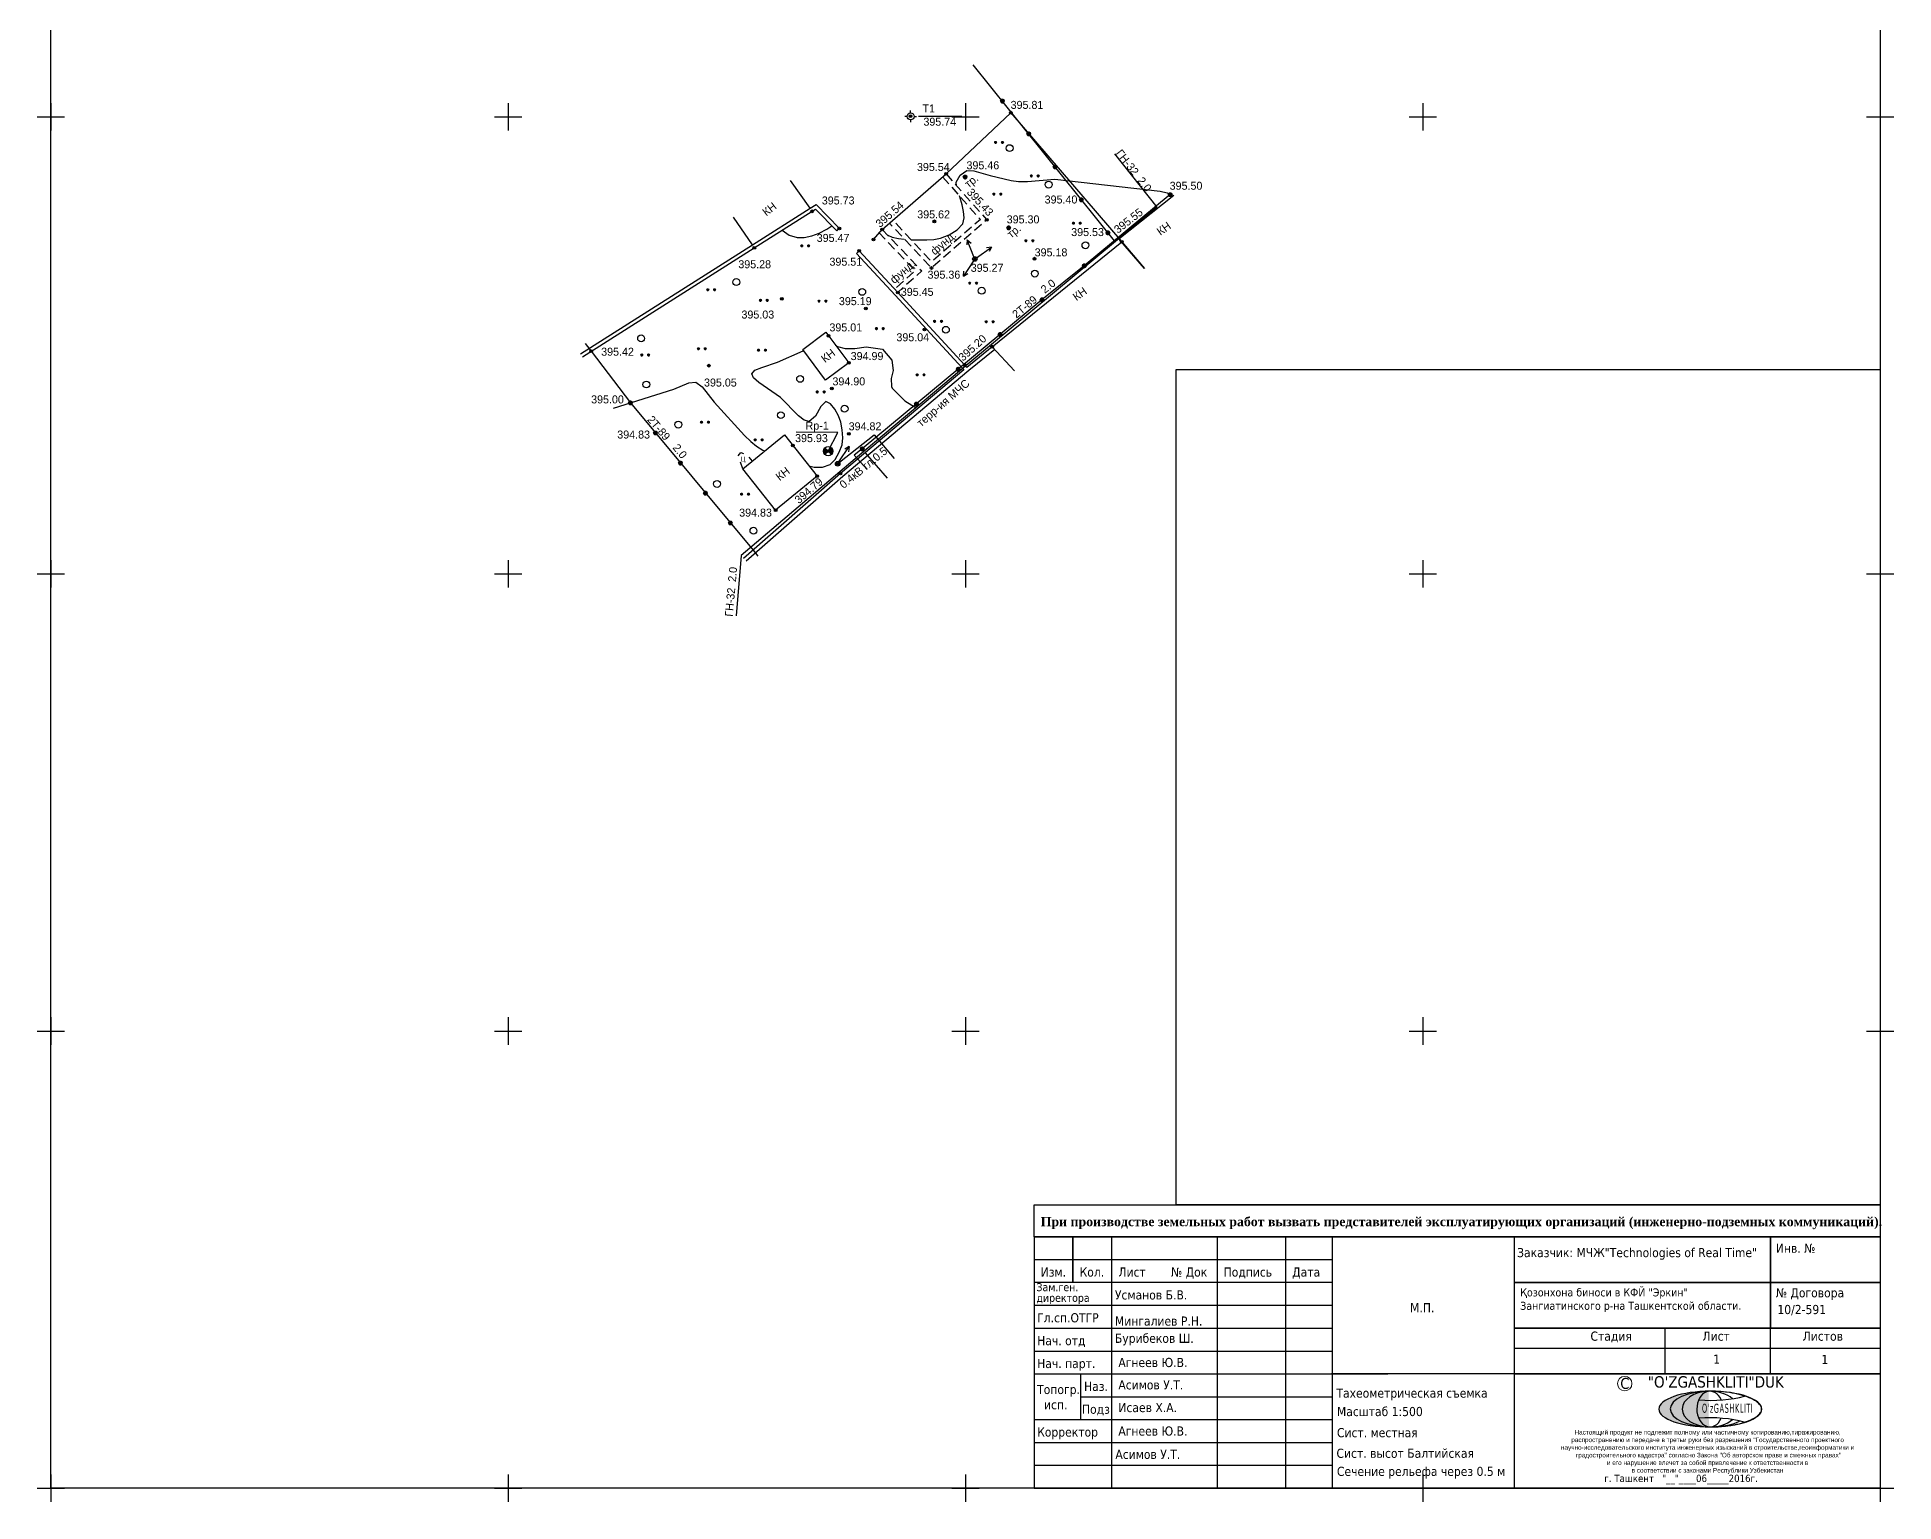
# Model space of a CAD drawing. Extents: x 0 to 61402, y 0 to 11552.
# Drawn here: x 61198.5 to 61401.5, y 11248.5 to 11408.7 of the extents above; entities that cross this region are included whole.
import ezdxf

# ---------------------------------------------------------------- set-up
doc = ezdxf.new("R2010")
doc.units = 0
doc.header["$LTSCALE"] = 0.5
doc.header["$MEASUREMENT"] = 0
doc.header["$PDMODE"] = 32
doc.header["$PDSIZE"] = 0.3
for name, pattern in [('Д_ТРОТ_ТРУБА', [3, 1.5, -1.5]), ('ДОРОГИ_СТРОЯЩ', [9, 8, -1]), ('ЗД_СТР_РАЗВ', [3, 2, -1])]:
    doc.linetypes.add(name, pattern=pattern)
doc.layers.get('0').update_dxf_attribs({"linetype": 'CONTINUOUS'})
for name, color, linetype in [('(001) Сетка', 92, 'CONTINUOUS'), ('(002) Рамка', 7, 'CONTINUOUS'), ('(003) Пункты', 7, 'CONTINUOUS'), ('(004) Точки рельефа', 7, 'CONTINUOUS'), ('(007) Здания', 7, 'CONTINUOUS'), ('(013) Газ', 30, 'ИК_Газопровод -------г--------'), ('(016) Кабель', 1, 'CONTINUOUS'), ('(020) Теплотрасса', 7, 'ИК_Теплотраса -------т--------'), ('(022) Возд. Линии', 7, 'CONTINUOUS'), ('(025) Дорога', 7, 'CONTINUOUS'), ('(036) Растительность', 7, 'CONTINUOUS'), ('(038) Деревья', 7, 'CONTINUOUS'), ('(040) Ограда', 7, 'CONTINUOUS'), ('_002__РАМКА', 7, 'CONTINUOUS'), ('R_Поверхность1_CNT-MIN', 7, 'CONTINUOUS'), ('ТОЧКИ_ОБОСНОВАНИЯ', 5, 'CONTINUOUS')]:
    doc.layers.add(name, color=color, linetype=linetype)
doc.styles.add('BM-431', font='Bm431.ttf')
doc.styles.add('D-431', font='D431.ttf')
doc.styles.add('P-131', font='P131.ttf')
doc.styles.add('S', font='txtwr', dxfattribs={"oblique": 15})
doc.linetypes.add('GAZ_VOZDUSH', pattern='A,1,-2,["~",Standard,S=3,R=0,X=-1.5,Y=-1.5],-1,10', length=14)
doc.linetypes.add('ИК_Газопровод -------г--------', pattern='A,9,-0.6,["Г",Standard,S=1.2,R=0,X=0,Y=-0.6],-1.2', length=10.8)
doc.linetypes.add('ИК_Теплотраса -------т--------', pattern='A,9,-0.6,["Т",Standard,S=1.2,R=0,X=0,Y=-0.6],-1.2', length=10.8)
doc.linetypes.add('ИК_Э_КАБ_НН', pattern='A,8,-2,["<",Standard,S=1,R=0,X=0,Y=-0.5],8,[">",Standard,S=1,R=0,X=-0.5,Y=-0.5],-2', length=20)
doc.linetypes.add('ОГРАДА_БЕТ', pattern='A,4,["|",Standard,S=0.8,R=0,X=0,Y=-0.8],4', length=8)
doc.linetypes.add('ОГРАДА_ДЕР', pattern='A,2.5,["|",Standard,S=0.8,R=0,X=0,Y=-0.8],2.5', length=5)
doc.linetypes.add('ОГРАДА_М_1М', pattern='A,2.5,["о",Standard,S=1,R=0,X=0,Y=-0.35],0.5,["0",Standard,S=0.5,R=0,X=-0.3,Y=-0.25],2.5', length=5.5)

# ---------------------------------------------------------------- blocks, each defined once
blk = doc.blocks.new('*X191')
at = {"color": 0}
for p, q in [((9.5, 5.08), (10.49, 5.08)), ((9.51, 5.12), (10.48, 5.12)), ((9.51, 5.11), (10.48, 5.11)), ((9.51, 5.1), (10.48, 5.1)), ((9.51, 5.09), (10.49, 5.09)), ((9.52, 5.16), (10.47, 5.16)), ((9.52, 5.15), (10.47, 5.15)), ((9.52, 5.14), (10.47, 5.14)), ((9.52, 5.13), (10.48, 5.13)), ((9.53, 5.18), (10.46, 5.18)), ((9.53, 5.17), (10.46, 5.17)), ((9.54, 5.2), (10.45, 5.2)), ((9.54, 5.19), (10.46, 5.19)), ((9.55, 5.22), (10.44, 5.22)), ((9.55, 5.21), (10.45, 5.21)), ((9.56, 5.24), (10.43, 5.24)), ((9.56, 5.23), (10.44, 5.23)), ((9.57, 5.26), (10.42, 5.26)), ((9.57, 5.25), (10.43, 5.25)), ((9.58, 5.27), (10.41, 5.27)), ((9.59, 5.29), (10.4, 5.29)), ((9.59, 5.28), (10.41, 5.28)), ((9.6, 5.3), (10.39, 5.3)), ((9.61, 5.31), (10.38, 5.31)), ((9.62, 5.32), (10.37, 5.32)), ((9.63, 5.33), (10.37, 5.33)), ((9.64, 5.34), (10.36, 5.34)), ((9.65, 5.35), (10.35, 5.35)), ((9.66, 5.36), (10.34, 5.36)), ((9.67, 5.37), (10.32, 5.37)), ((9.68, 5.38), (10.31, 5.38)), ((9.69, 5.39), (10.3, 5.39)), ((9.71, 5.4), (10.29, 5.4)), ((9.72, 5.41), (10.27, 5.41)), ((9.74, 5.42), (10.26, 5.42)), ((9.75, 5.43), (10.24, 5.43)), ((9.77, 5.44), (10.22, 5.44)), ((9.79, 5.45), (10.2, 5.45)), ((9.82, 5.46), (10.18, 5.46)), ((9.85, 5.47), (10.15, 5.47)), ((9.88, 5.48), (10.11, 5.48)), ((9.94, 5.49), (10.05, 5.49)), ((9.5, 5.07), (10.49, 5.07)), ((9.5, 5.06), (10.49, 5.06)), ((9.5, 5.05), (10.49, 5.05)), ((9.5, 5.04), (10.49, 5.04)), ((9.5, 5.03), (10.49, 5.03)), ((9.5, 5.02), (10.5, 5.02)), ((9.5, 5.01), (10.5, 5.01)), ((9.5, 5), (10.5, 5)), ((9.5, 4.99), (10.5, 4.99)), ((9.5, 4.98), (10.5, 4.98)), ((9.5, 4.97), (10.5, 4.97)), ((9.5, 4.96), (10.49, 4.96)), ((9.5, 4.95), (10.49, 4.95)), ((9.5, 4.94), (10.49, 4.94)), ((9.5, 4.93), (10.49, 4.93)), ((9.5, 4.92), (10.49, 4.92)), ((9.5, 4.91), (10.49, 4.91)), ((9.5, 4.9), (10.49, 4.9)), ((9.51, 4.89), (10.49, 4.89)), ((9.51, 4.88), (10.48, 4.88)), ((9.51, 4.87), (10.48, 4.87)), ((9.51, 4.86), (10.48, 4.86)), ((9.52, 4.85), (10.48, 4.85)), ((9.52, 4.84), (10.47, 4.84)), ((9.52, 4.83), (10.47, 4.83)), ((9.53, 4.82), (10.47, 4.82)), ((9.53, 4.81), (10.46, 4.81)), ((9.53, 4.8), (10.46, 4.8)), ((9.54, 4.79), (10.45, 4.79)), ((9.54, 4.78), (10.45, 4.78)), ((9.55, 4.77), (10.44, 4.77)), ((9.55, 4.76), (10.44, 4.76)), ((9.56, 4.75), (10.43, 4.75)), ((9.56, 4.74), (10.43, 4.74)), ((9.57, 4.73), (10.42, 4.73)), ((9.58, 4.72), (10.41, 4.72)), ((9.58, 4.71), (10.41, 4.71)), ((9.59, 4.7), (10.4, 4.7)), ((9.6, 4.69), (10.39, 4.69)), ((9.61, 4.68), (10.39, 4.68)), ((9.61, 4.67), (10.38, 4.67)), ((9.62, 4.66), (10.37, 4.66)), ((9.63, 4.65), (10.36, 4.65)), ((9.64, 4.64), (10.35, 4.64)), ((9.65, 4.63), (10.34, 4.63)), ((9.66, 4.62), (10.33, 4.62)), ((9.67, 4.61), (10.32, 4.61)), ((9.69, 4.6), (10.31, 4.6)), ((9.7, 4.59), (10.29, 4.59)), ((9.71, 4.58), (10.28, 4.58)), ((9.73, 4.57), (10.26, 4.57)), ((9.75, 4.56), (10.25, 4.56)), ((9.76, 4.55), (10.23, 4.55)), ((9.78, 4.54), (10.21, 4.54)), ((9.81, 4.53), (10.18, 4.53)), ((9.83, 4.52), (10.16, 4.52)), ((9.87, 4.51), (10.12, 4.51)), ((9.91, 4.5), (10.08, 4.5))]:
    blk.add_line(p, q, dxfattribs=at)
blk = doc.blocks.new('I01070')
at = {"color": 0}
blk.add_circle((0.05, 0.03), 0.5, dxfattribs=at)
blk.add_blockref('*X191', (-9.95, -4.96), dxfattribs=at)
blk = doc.blocks.new('I00050')
for p, q in [((0, 0.735), (0, 1.235)), ((0, -0.03), (0, 0.03)), ((-0.75, -0.015), (-1.25, -0.015)), ((0, -0.765), (0, -1.265)), ((0.75, -0.015), (1.25, -0.015))]:
    blk.add_line(p, q)
blk.add_circle((0, -0.015), 0.75)
at = {"style": 'S', "oblique": 15}
blk.add_attdef('N', (-3.795308, -0.678277), '', height=2, dxfattribs=at)
at = {"color": 4, "style": 'S', "oblique": 15}
for tag, p in [('C', (1.44807, 0.170889)), ('Z', (1.578418, -2.220416))]:
    blk.add_attdef(tag, p, '', height=2, dxfattribs=at)
blk = doc.blocks.new('S1')
at = {"layer": '(022) Возд. Линии'}
for p, q in [((-2, 0), (-1.5, 0.25)), ((-2, 0), (-1.5, -0.25)), ((0, 0), (-2, 0))]:
    blk.add_line(p, q, dxfattribs=at)
blk = doc.blocks.new('S2')
at = {"layer": '(022) Возд. Линии'}
for p, q in [((0, 0), (2, 0)), ((2, 0), (1.5, 0.25)), ((2, 0), (1.5, -0.25))]:
    blk.add_line(p, q, dxfattribs=at)
blk = doc.blocks.new('SS')
at = {"layer": '(022) Возд. Линии'}
blk.add_circle((0, 0), 0.25, dxfattribs=at)
blk = doc.blocks.new('I00110')
h = blk.add_hatch(color=7)
edge = h.paths.add_edge_path()
edge.add_line((0, 0), (-0.71, 0.71))
edge.add_arc((0, 0), 1, 135, 225)
edge.add_line((-0.71, -0.71), (0, 0))
edge = h.paths.add_edge_path()
edge.add_line((0, 0), (0.71, -0.71))
edge.add_arc((0, 0), 1, 315, 405)
edge.add_line((0.71, 0.71), (0, 0))
at = {"color": 7}
for points in [[(0, 0), (-0.71, 0.71, 0.414214), (-0.71, -0.71)], [(0, 0), (0.71, -0.71, 0.414214), (0.71, 0.71)]]:
    blk.add_lwpolyline(points, format="xyb", close=True, dxfattribs=at)
blk.add_lwpolyline([(0.02, 0), (0.02, 0)], dxfattribs=at)
blk.add_circle((0, 0), 1)
at = {"color": 4, "linetype": 'Continuous', "style": 'S', "oblique": 15}
blk.add_attdef('G', (1.38, 0.22), '', height=2, dxfattribs=at)
at = {"color": 4, "style": 'S', "oblique": 15}
blk.add_attdef('Z', (1.48, -2.3), '', height=2, dxfattribs=at)
blk = doc.blocks.new('d')
at = {"layer": '(038) Деревья'}
blk.add_ellipse((0, 0), major_axis=(0.265, 0.265), ratio=1, start_param=5.497787, end_param=11.780972, dxfattribs=at)
blk = doc.blocks.new('*X59')
at = {"color": 0}
for p, q in [((1.8, 2.04), (2.2, 2.04)), ((1.8, 2.03), (2.2, 2.03)), ((1.8, 2.02), (2.2, 2.02)), ((1.8, 2.01), (2.2, 2.01)), ((1.8, 2), (2.2, 2)), ((1.8, 1.99), (2.2, 1.99)), ((1.8, 1.98), (2.2, 1.98)), ((1.8, 1.97), (2.2, 1.97)), ((1.8, 1.96), (2.2, 1.96)), ((1.81, 2.07), (2.19, 2.07)), ((1.81, 2.06), (2.19, 2.06)), ((1.81, 2.05), (2.19, 2.05)), ((1.81, 1.95), (2.19, 1.95)), ((1.81, 1.94), (2.19, 1.94)), ((1.81, 1.93), (2.19, 1.93)), ((1.82, 2.09), (2.18, 2.09)), ((1.82, 2.08), (2.18, 2.08)), ((1.82, 1.92), (2.18, 1.92)), ((1.82, 1.91), (2.18, 1.91)), ((1.83, 2.11), (2.17, 2.11)), ((1.83, 2.1), (2.17, 2.1)), ((1.83, 1.9), (2.17, 1.9)), ((1.83, 1.89), (2.17, 1.89)), ((1.84, 2.12), (2.16, 2.12)), ((1.84, 1.88), (2.16, 1.88)), ((1.85, 2.13), (2.15, 2.13)), ((1.85, 1.87), (2.15, 1.87)), ((1.86, 2.14), (2.14, 2.14)), ((1.86, 1.86), (2.14, 1.86)), ((1.87, 2.15), (2.13, 2.15)), ((1.87, 1.85), (2.13, 1.85)), ((1.88, 2.16), (2.12, 2.16)), ((1.88, 1.84), (2.12, 1.84)), ((1.9, 2.17), (2.11, 2.17)), ((1.9, 1.83), (2.11, 1.83)), ((1.91, 2.18), (2.09, 2.18)), ((1.91, 1.82), (2.09, 1.82)), ((1.94, 2.19), (2.06, 2.19)), ((1.94, 1.81), (2.06, 1.81))]:
    blk.add_line(p, q, dxfattribs=at)
blk = doc.blocks.new('I04100')
blk.add_circle((0, 0), 0.2)
blk.add_blockref('*X59', (-2, -2))
blk = doc.blocks.new('Setka')
at = {"layer": '(001) Сетка'}
for p, q in [((-1.5, 0), (1.5, 0)), ((0, 1.5), (0, -1.5))]:
    blk.add_line(p, q, dxfattribs=at)
blk = doc.blocks.new('00001')
at = {"layer": '_002__РАМКА'}
h = blk.add_hatch(color=140, dxfattribs=at)
edge = h.paths.add_edge_path()
edge.add_ellipse((2181.25, 1078.73), major_axis=(-4.34, 0.02), ratio=0.448662, start_angle=274.6857, end_angle=448.2501, ccw=False)
edge.add_spline(control_points=[(2180.9, 1080.67), (2180.17, 1080.65), (2179.45, 1080.58), (2177.99, 1080.32), (2177.29, 1080.1), (2176.42, 1079.67), (2176.15, 1079.49), (2175.84, 1079.17), (2175.76, 1079.03), (2175.7, 1078.84), (2175.69, 1078.78), (2175.69, 1078.73), (2175.69, 1078.61), (2175.72, 1078.5), (2175.87, 1078.24), (2176, 1078.11), (2176.34, 1077.84), (2176.55, 1077.71), (2177.38, 1077.32), (2178.15, 1077.09), (2179.68, 1076.85), (2180.39, 1076.79), (2181.11, 1076.78)], knot_values=[4.780751, 4.780751, 4.780751, 4.780751, 5.160999, 5.160999, 5.628378, 5.628378, 5.930048, 5.930048, 6.166744, 6.166744, 6.283185, 6.283185, 6.283185, 6.506395, 6.506395, 6.729605, 6.729605, 6.952814, 6.952814, 7.447684, 7.447684, 7.821565, 7.821565, 7.821565, 7.821565], degree=3, periodic=0)
edge.add_line((2181.11, 1076.78), (2181.11, 1076.78))
h = blk.add_hatch(color=3, dxfattribs=at)
edge = h.paths.add_edge_path()
edge.add_ellipse((2181.25, 1078.73), major_axis=(0.01, 1.95), ratio=0.737662, start_angle=365.9079, end_angle=534.7062, ccw=False)
edge.add_line((2181.11, 1080.67), (2181.11, 1080.67))
edge.add_ellipse((2181.25, 1078.73), major_axis=(-3.03, 0.01), ratio=0.642731, start_angle=272.7979, end_angle=447.4928)
edge.add_line((2181.11, 1076.78), (2181.11, 1076.78))
at = {"layer": '_002__РАМКА', "color": 140, "extrusion": (0, 0, -1)}
blk.add_ellipse((2181.29, 1078.73), major_axis=(5.62, 0), ratio=0.347402, dxfattribs=at)
at = {"layer": '_002__РАМКА', "color": 1}
for major_axis, ratio, start_param, end_param in [((-4.34, 0.02), 0.448662, 4.746471, 7.823441), ((-3.03, 0.01), 0.642731, 4.761221, 7.810223)]:
    blk.add_ellipse((2181.25, 1078.73), major_axis=major_axis, ratio=ratio, start_param=start_param, end_param=end_param, dxfattribs=at)
at = {"layer": '_002__РАМКА', "color": 140}
for centre, major_axis, ratio, start_param, end_param in [((2181.25, 1078.73), (0.01, 1.95), 0.737662, 5.250629, 10.461205), ((2181.36, 1081.88), (-5.86, 0), 0.376127, 1.340384, 2.244777), ((2181.25, 1078.73), (-3.03, 0.01), 0.642731, 3.770817, 4.761221)]:
    blk.add_ellipse(centre, major_axis=major_axis, ratio=ratio, start_param=start_param, end_param=end_param, dxfattribs=at)
blk.add_open_spline([(2181.11, 1076.78), (2181.34, 1076.77), (2181.57, 1076.78), (2182.75, 1076.82), (2183.68, 1076.94), (2185.11, 1077.29), (2185.66, 1077.5), (2186.35, 1077.9), (2186.57, 1078.08), (2186.81, 1078.38), (2186.87, 1078.51), (2186.91, 1078.74), (2186.9, 1078.86), (2186.79, 1079.1), (2186.69, 1079.24), (2186.39, 1079.51), (2186.2, 1079.65), (2185.46, 1080.04), (2184.77, 1080.27), (2183.19, 1080.58), (2182.3, 1080.67), (2181.3, 1080.68), (2181.21, 1080.67), (2181.11, 1080.67)], degree=3, knots=[1.53838, 1.53838, 1.53838, 1.53838, 1.659368, 1.659368, 2.154238, 2.154238, 2.560383, 2.560383, 2.848296, 2.848296, 3.075938, 3.075938, 3.303579, 3.303579, 3.531221, 3.531221, 3.758862, 3.758862, 4.226241, 4.226241, 4.69362, 4.69362, 4.744798, 4.744798, 4.744798, 4.744798], dxfattribs=at)
at = {"layer": '_002__РАМКА', "color": 140, "insert": (2180.38, 1079.32), "char_height": 1, "width": 87.2044, "attachment_point": 1}
blk.add_mtext("{\\fTahoma|b0|i0|c0|p34;\\W0.6;\\T1.15;O'zGASHKLITI}", dxfattribs=at)

msp = doc.modelspace()

# ---------------------------------------------------------------- linework, layer by layer
at = {"layer": '(002) Рамка'}
for p, q in [((61307.5, 11277.5), (61400, 11277.5)), ((61340.133, 11250), (61340.133, 11277.5))]:
    msp.add_line(p, q, dxfattribs=at)
at = {"layer": '(002) Рамка', "linetype": 'Continuous'}
msp.add_lwpolyline([(61200, 11450), (61400, 11450), (61400, 11250), (61200, 11250)], close=True, dxfattribs=at)
at = {"layer": '(002) Рамка'}
for points in [[(61323.039, 11372.362), (61400, 11372.362), (61400, 11281.003), (61323.039, 11281.003)], [(61307.5, 11277.5), (61307.5, 11281.003), (61400, 11281.003), (61400, 11277.5)]]:
    msp.add_lwpolyline(points, close=True, dxfattribs=at)
for points in [[(61307.5, 11277.5), (61307.5, 11250)], [(61400, 11277.5), (61400, 11250)], [(61307.5, 11250), (61400, 11250)]]:
    msp.add_lwpolyline(points, dxfattribs=at)
at = {"layer": '(002) Рамка', "flags": 128}
for points in [[(61311.75, 11272.5), (61311.75, 11277.5)], [(61360, 11272.5), (61400, 11272.5)], [(61360, 11267.5), (61400, 11267.5)], [(61360, 11262.5), (61400, 11262.5)]]:
    msp.add_lwpolyline(points, close=True, dxfattribs=at)
for points in [[(61316, 11250), (61316, 11277.5), (61327.5, 11277.5), (61327.5, 11250)], [(61335, 11277.5), (61335, 11250)], [(61360, 11277.5), (61360, 11250)], [(61388, 11262.5), (61388, 11277.5), (61388, 11267.5)], [(61307.5, 11275), (61340, 11275)], [(61340, 11272.5), (61307.5, 11272.5)], [(61307.5, 11270), (61340, 11270)], [(61307.5, 11267.5), (61340, 11267.5)], [(61376.5, 11262.5), (61376.5, 11267.5)], [(61307.5, 11265), (61340, 11265)], [(61360, 11265.313), (61400, 11265.313)], [(61307.5, 11262.5), (61346.157, 11262.5)], [(61312.627, 11257.5), (61312.627, 11262.5)], [(61360, 11262.5), (61340, 11262.5)], [(61312.627, 11260), (61340, 11260)], [(61307.5, 11257.5), (61340, 11257.5)], [(61307.5, 11255), (61340, 11255)], [(61307.5, 11252.5), (61340, 11252.5)]]:
    msp.add_lwpolyline(points, dxfattribs=at)
at = {"layer": '(002) Рамка', "lineweight": 20}
msp.add_circle((61372.076, 11261.434), 0.793, dxfattribs=at)
at = {"layer": '(002) Рамка', "color": 140}
for centre, major_axis, ratio, start_param, end_param in [((61381.44, 11255.491, 468.57), (-5.859, 0), 0.3761268, 4.030628, 4.9327322), ((61381.393, 11258.646, 468.57), (-3.033, 0.012), 0.6427314, 7.8102227, 8.8016321), ((61381.393, 11258.646, 468.57), (-4.345, 0.017), 0.4486619, 7.8234409, 8.6977973)]:
    msp.add_ellipse(centre, major_axis=major_axis, ratio=ratio, start_param=start_param, end_param=end_param, dxfattribs=at)
at = {"layer": '(003) Пункты'}
msp.add_line((61294.876, 11400.053, 395.735), (61299.612, 11400.053, 395.735), dxfattribs=at)
at = {"layer": '(003) Пункты', "elevation": 395.93}
msp.add_lwpolyline([(61284.984, 11363.426), (61286.031, 11365.465), (61281.492, 11365.511)], dxfattribs=at)
at = {"layer": '(007) Здания', "linetype": 'Continuous'}
for points, elevation in [([(61283.005, 11389.995), (61280.85, 11393.04)], 395.418), ([(61319.566, 11383.418), (61316.777, 11386.666), (61322.764, 11391.434)], 395.549), ([(61276.696, 11386.005), (61274.624, 11389.018)], 395.418), ([(61284.699, 11371.195), (61282.209, 11374.548), (61284.743, 11376.429), (61287.233, 11373.076), (61284.699, 11371.195)], 395.008), ([(61279.245, 11356.977), (61275.656, 11361.504), (61280.203, 11365.22), (61283.792, 11360.693), (61279.245, 11356.977)], 394.83), ([(61289.038, 11363.256), (61291.429, 11360.474)], 395.549)]:
    msp.add_lwpolyline(points, dxfattribs=dict(at, elevation=elevation))
at = {"layer": '(007) Здания', "linetype": 'ЗД_СТР_РАЗВ', "flags": 128}
for points, elevation in [([(61297.876, 11393.753), (61302.331, 11388.714), (61296.269, 11383.459), (61291.674, 11388.366)], 395.543), ([(61297.501, 11393.422), (61301.622, 11388.761), (61296.305, 11384.152), (61292.039, 11388.708)], 395.543), ([(61290.524, 11387.336), (61294.497, 11383.164), (61292.257, 11381.146)], 395.535), ([(61290.886, 11387.681), (61295.213, 11383.136), (61292.592, 11380.775)], 395.535)]:
    msp.add_lwpolyline(points, dxfattribs=dict(at, elevation=elevation))
at = {"layer": '(007) Здания', "linetype": 'Continuous'}
msp.add_lwpolyline([(61305.365, 11372.226), (61302.93, 11374.852), (61317.08, 11386.313), (61319.566, 11383.418)], dxfattribs=at)
at = {"layer": '(013) Газ', "linetype": 'GAZ_VOZDUSH', "flags": 128}
msp.add_lwpolyline([(61316.281, 11395.928), (61320.936, 11390.099), (61300.49, 11373.119), (61289.156, 11363.62), (61275.48, 11352.02), (61274.915, 11345.43)], dxfattribs=at)
at = {"layer": '(016) Кабель', "linetype": 'ИК_Э_КАБ_НН', "elevation": 394.709, "flags": 128}
msp.add_lwpolyline([(61286.208, 11362.214), (61290.003, 11365.207), (61292.204, 11362.629)], dxfattribs=at)
at = {"layer": '(020) Теплотрасса', "linetype": 'GAZ_VOZDUSH', "flags": 128}
for points, elevation in [([(61316.274, 11386.432), (61300.843, 11405.681)], 395.42), ([(61322.39, 11391.495), (61312.987, 11383.711), (61308.36, 11379.993), (61288.716, 11363.68), (61287.842, 11362.995), (61289.265, 11361.429)], 395.5), ([(61258.431, 11375.203), (61259.083, 11374.348), (61263.368, 11368.728), (61276.775, 11352.591), (61277.309, 11351.943)], 395.418)]:
    msp.add_lwpolyline(points, dxfattribs=dict(at, elevation=elevation))
at = {"layer": '(025) Дорога', "linetype": 'Д_ТРОТ_ТРУБА', "elevation": 394.83, "flags": 128}
msp.add_lwpolyline([(61275.656, 11361.504), (61275.157, 11362.914), (61275.425, 11363.263), (61276.061, 11363.074), (61276.668, 11362.332)], dxfattribs=at)
at = {"layer": '(040) Ограда', "linetype": 'ОГРАДА_М_1М', "elevation": 395.811, "flags": 128}
msp.add_lwpolyline([(61289.93, 11386.562), (61290.886, 11387.681), (61297.876, 11393.753), (61304.943, 11400.444), (61317.08, 11386.313)], dxfattribs=at)
at = {"layer": '(040) Ограда', "linetype": 'ОГРАДА_БЕТ', "flags": 128}
for points, elevation in [([(61257.895, 11374.067), (61276.696, 11386.005), (61283.005, 11389.995), (61283.662, 11390.41)], 395.418), ([(61288.08, 11385.061), (61288.374, 11385.333), (61292.592, 11380.775), (61299.938, 11372.819), (61300.141, 11372.577)], 395.505)]:
    msp.add_lwpolyline(points, dxfattribs=dict(at, elevation=elevation))
at = {"layer": '(040) Ограда', "linetype": 'Continuous'}
for points, elevation in [([(61283.662, 11390.41), (61286.208, 11387.79)], 395.505), ([(61258.12, 11373.737), (61276.91, 11385.667), (61283.219, 11389.657), (61283.601, 11389.899)], 395.418), ([(61283.601, 11389.899), (61285.921, 11387.511)], 395.505), ([(61286.208, 11387.79), (61285.921, 11387.511)], 395.47), ([(61288.08, 11385.061), (61292.298, 11380.503), (61299.638, 11372.555), (61299.835, 11372.32)], 395.505), ([(61302.93, 11374.852), (61302.93, 11374.852), (61300.142, 11372.576)], 395.549), ([(61299.835, 11372.32), (61286.316, 11360.971), (61275.741, 11351.683)], 395.549)]:
    msp.add_lwpolyline(points, dxfattribs=dict(at, elevation=elevation))
at = {"layer": '(040) Ограда', "linetype": 'ОГРАДА_ДЕР', "elevation": 395.549}
msp.add_lwpolyline([(61303.203, 11374.558), (61300.361, 11372.239), (61286.577, 11360.668), (61276.005, 11351.383)], dxfattribs=at)
at = {"layer": 'R_Поверхность1_CNT-MIN', "color": 44, "linetype": 'Continuous'}
for points, elevation in [([(61299.024, 11392.454), (61298.986, 11392.849), (61299.424, 11393.616), (61300.156, 11394.106), (61300.91, 11394.097), (61302.689, 11393.571), (61304.995, 11393.03), (61305.803, 11392.928), (61306.761, 11392.92), (61309.779, 11393.186), (61321.274, 11391.853), (61322.062, 11391.693), (61322.386, 11391.495), (61322.263, 11391.398)], 395.5), ([(61294.06, 11386.55), (61294.208, 11386.535), (61294.984, 11386.544), (61295.77, 11386.53), (61296.538, 11386.561), (61297.262, 11386.708), (61298.211, 11387.096), (61299.101, 11387.638), (61299.692, 11388.287), (61299.839, 11388.929), (61299.769, 11389.649), (61299.642, 11390.383), (61299.385, 11391.231), (61299.346, 11391.336)], 395.5), ([(61279.965, 11387.599), (61280.727, 11387.047), (61281.593, 11386.779), (61282.357, 11386.797), (61283.183, 11386.985), (61283.999, 11387.256), (61284.851, 11387.721), (61285.377, 11388.071)], 395.5), ([(61291.499, 11387.037), (61291.969, 11386.832), (61292.663, 11386.693), (61293.302, 11386.627)], 395.5), ([(61282.889, 11361.832), (61283.465, 11361.683), (61284.373, 11361.688), (61285.187, 11361.98), (61285.744, 11362.527), (61286.179, 11363.302), (61286.502, 11364.124), (61286.577, 11364.892), (61286.519, 11365.745), (61286.355, 11366.58), (61286.11, 11367.296), (61285.732, 11368), (61285.249, 11368.606), (61284.747, 11368.859), (61284.184, 11368.299), (61283.594, 11367.254), (61282.922, 11366.654), (61282.361, 11366.812), (61281.74, 11367.291), (61279.778, 11369.276), (61277.399, 11370.941), (61276.824, 11371.455), (61276.633, 11371.898), (61276.974, 11372.276), (61277.716, 11372.579), (61279.44, 11373.14), (61282.247, 11374.381), (61282.316, 11374.405)], 395), ([(61285.791, 11375.018), (61286.005, 11374.856), (61286.835, 11374.659), (61287.897, 11374.642), (61289.141, 11374.829), (61290.923, 11374.584), (61291.942, 11373.388), (61292.08, 11372.237), (61291.879, 11371.379), (61291.896, 11370.506), (61291.973, 11370.321), (61293.354, 11368.926), (61294.597, 11368.174)], 395), ([(61261.515, 11368.143), (61268.127, 11370.219), (61269.751, 11370.91), (61270.507, 11370.964), (61271.22, 11370.473), (61272.512, 11368.801), (61275.836, 11365.136), (61276.523, 11364.473), (61277.165, 11363.977), (61277.831, 11363.551), (61278.036, 11363.45)], 395)]:
    msp.add_lwpolyline(points, dxfattribs=dict(at, elevation=elevation))
at = {"layer": 'ТОЧКИ_ОБОСНОВАНИЯ'}
for p in [(61304.943, 11400.444, 395.811), (61294, 11400.053, 395.735), (61297.876, 11393.753, 395.543), (61299.963, 11393.426, 395.457), (61312.667, 11390.915, 395.399), (61322.39, 11391.495, 395.5), (61283.219, 11389.657, 395.73), (61296.595, 11388.558, 395.616), (61302.331, 11388.714, 395.433), (61286.208, 11387.79, 395.47), (61289.93, 11386.562, 395.361), (61290.886, 11387.681, 395.535), (61304.721, 11387.866, 395.295), (61315.574, 11387.311, 395.529), (61317.08, 11386.313, 395.549), (61276.91, 11385.667, 395.284), (61288.374, 11385.333, 395.505), (61301.015, 11384.438, 395.27), (61307.552, 11384.475, 395.181), (61296.269, 11383.459, 395.361), (61312.987, 11383.711, 395.42), (61279.927, 11380.081, 395.031), (61292.592, 11380.775, 395.45), (61289.107, 11379.026, 395.195), (61308.36, 11379.993, 395.227), (61285.027, 11376.047, 395.008), (61295.516, 11376.744, 395.039), (61259.083, 11374.348, 395.418), (61302.93, 11374.852, 395.144), (61271.949, 11372.772, 395.054), (61287.233, 11373.076, 394.987), (61299.938, 11372.819, 395.198), (61285.395, 11370.264, 394.899), (61263.368, 11368.728, 395), (61266.099, 11365.441, 394.835), (61281.135, 11364.045, 395.073), (61287.235, 11365.308, 394.816), (61284.992, 11363.426, 395.93), (61286.021, 11362.048, 394.709), (61283.792, 11360.693, 394.794), (61286.316, 11360.971, 394.693), (61279.245, 11356.977, 394.83)]:
    msp.add_point(p, dxfattribs=at)

# ---------------------------------------------------------------- block references
at = {"layer": '(001) Сетка'}
for p in [(61200, 11400), (61250, 11400), (61300, 11400), (61350, 11400), (61400, 11400), (61200, 11350), (61250, 11350), (61300, 11350), (61350, 11350), (61400, 11350), (61200, 11300), (61250, 11300), (61300, 11300), (61350, 11300), (61400, 11300), (61200, 11250), (61250, 11250), (61300, 11250), (61350, 11250), (61400, 11250)]:
    msp.add_blockref('Setka', p, dxfattribs=at)
at = {"layer": '(002) Рамка', "color": 0, "linetype": 'Continuous'}
msp.add_blockref('00001', (59200.145, 10179.921, 468.57), dxfattribs=at)
at = {"layer": '(003) Пункты', "xscale": 0.5, "yscale": 0.5, "zscale": 0.5}
for name, p in [('I00050', (61294, 11400.053, 395.735)), ('I00110', (61284.984, 11363.426, 395.93))]:
    msp.add_blockref(name, p, dxfattribs=at)
at = {"layer": '(020) Теплотрасса', "linetype": 'Continuous', "xscale": 0.3999999999941792, "yscale": 0.4000000000014552, "zscale": 0.3999999999999773}
for p in [(61304.017, 11401.721, 395.819), (61306.896, 11398.123, 395.799), (61309.765, 11394.522, 395.42), (61299.938, 11393.41, 395.457), (61312.647, 11390.91, 395.42), (61322.362, 11391.482, 395.42), (61304.696, 11387.85, 395.295), (61315.545, 11387.305, 395.42), (61312.967, 11383.699, 395.42), (61308.34, 11379.981, 395.227), (61303.768, 11376.184, 395.505), (61299.19, 11372.383, 395.5), (61263.35, 11368.7, 395), (61294.614, 11368.58, 395.5), (61266.081, 11365.413, 394.835), (61268.812, 11362.122, 394.67), (61288.696, 11363.668, 395.5), (61271.543, 11358.831, 394.505), (61274.272, 11355.572, 394.34)]:
    msp.add_blockref('I01070', p, dxfattribs=at)
at = {"layer": '(022) Возд. Линии'}
for name, p, rotation in [('S1', (61300.922, 11384.672, 395.27), 291.5822803487869), ('S2', (61300.879, 11384.234, 394.709), 236.1498064898841), ('S2', (61301.216, 11384.581, 395.27), 35.43863107840085), ('S1', (61286.162, 11362.257, 394.709), 236.0612702225694), ('SS', (61286.021, 11362.048, 394.709), 311.5356376086381)]:
    msp.add_blockref(name, p, dxfattribs=dict(at, rotation=rotation))
msp.add_blockref('SS', (61301.015, 11384.438, 395.27), dxfattribs=at)
at = {"layer": '(036) Растительность', "linetype": 'Continuous', "xscale": 0.5, "yscale": 0.5, "zscale": 0.5}
for p in [(61303.29, 11397.207), (61304.04, 11397.207), (61307.197, 11393.54), (61307.947, 11393.54), (61303.104, 11391.553), (61303.854, 11391.553), (61311.798, 11388.369), (61312.548, 11388.369), (61306.611, 11386.453), (61307.361, 11386.453), (61282.095, 11385.897), (61282.845, 11385.897), (61271.821, 11381.091), (61272.571, 11381.091), (61300.456, 11381.819), (61301.206, 11381.819), (61277.579, 11379.932), (61278.329, 11379.932), (61283.985, 11379.855), (61284.735, 11379.855), (61290.258, 11376.843), (61291.008, 11376.843), (61296.62, 11377.636), (61297.37, 11377.636), (61302.268, 11377.595), (61303.018, 11377.595), (61270.802, 11374.641), (61271.552, 11374.641), (61277.37, 11374.482), (61278.12, 11374.482), (61264.604, 11373.952), (61265.354, 11373.952), (61294.712, 11371.783), (61295.462, 11371.783), (61283.794, 11369.917), (61284.544, 11369.917), (61271.136, 11366.604), (61271.886, 11366.604), (61277.01, 11364.669), (61277.76, 11364.669), (61275.522, 11358.733), (61276.272, 11358.733)]:
    msp.add_blockref('I04100', p, dxfattribs=at)
at = {"layer": '(038) Деревья', "linetype": 'Continuous'}
for p in [(61304.823, 11396.567), (61309.086, 11392.578, 395.5), (61313.117, 11385.945), (61274.941, 11381.922), (61307.581, 11382.847), (61288.71, 11380.844), (61301.775, 11380.973), (61264.533, 11375.762), (61297.852, 11376.697), (61265.11, 11370.715), (61281.918, 11371.334), (61286.779, 11368.066), (61268.602, 11366.33), (61279.814, 11367.362, 395), (61272.839, 11359.834), (61276.814, 11354.723)]:
    msp.add_blockref('d', p, dxfattribs=at)

# ---------------------------------------------------------------- texts
at = {"layer": '(002) Рамка', "insert": (61308.222, 11279.654), "char_height": 1, "attachment_point": 1}
msp.add_mtext('{\\fTimes New Roman|b1|i0|c204|p18;При\\fTimes New Roman|b0|i0|c204|p18; \\fTimes New Roman|b1|i0|c204|p18;производстве\\fTimes New Roman|b0|i0|c204|p18; \\fTimes New Roman|b1|i0|c204|p18;земельных\\fTimes New Roman|b0|i0|c204|p18; \\fTimes New Roman|b1|i0|c204|p18;работ\\fTimes New Roman|b0|i0|c204|p18; \\fTimes New Roman|b1|i0|c204|p18;вызвать\\fTimes New Roman|b0|i0|c204|p18; \\fTimes New Roman|b1|i0|c204|p18;представителей\\fTimes New Roman|b0|i0|c204|p18; \\fTimes New Roman|b1|i0|c204|p18;эксплуатирующих\\fTimes New Roman|b0|i0|c204|p18; \\fTimes New Roman|b1|i0|c204|p18;организаций (инженерно-подземных коммуникаций).}', dxfattribs=at)
at = {"layer": '(002) Рамка'}
for s, insert, char_height, width, attachment_point in [('{\\fTahoma|b0|i0|c204|p34;Инв. №}', (61388.591, 11276.742), 1, 87.2044, 1), ('{\\fTahoma|b0|i0|c204|p34;Изм.}', (61308.221, 11274.138), 1, 87.2044, 1), ('{\\fTahoma|b0|i0|c204|p34;Кол.}', (61312.471, 11274.138), 1, 87.2044, 1), ('{\\fTahoma|b0|i0|c204|p34;Лист}', (61316.721, 11274.138), 1, 87.2044, 1), ('{\\fTahoma|b0|i0|c204|p34;№ Док}', (61322.471, 11274.138), 1, 87.2044, 1), ('{\\fTahoma|b0|i0|c204|p34;Подпись}', (61328.221, 11274.138), 1, 87.2044, 1), ('{\\fTahoma|b0|i0|c204|p34;Дата}', (61335.721, 11274.138), 1, 87.2044, 1), ('{\\fTahoma|b0|i0|c204|p34;Усманов Б.В.}', (61316.335, 11271.638), 1, 87.2044, 1), ('{\\fTahoma|b0|i0|c204|p34;№ Договора}', (61388.591, 11271.872), 1, 87.2044, 1), ('{\\fTahoma|b0|i0|c204|p34;Гл.сп.ОТГР}', (61307.835, 11269.138), 1, 87.2044, 1), ('{\\fTahoma|b0|i0|c204|p34;Мингалиев Р.Н.}', (61316.335, 11268.777), 1, 87.2044, 1), ('{\\fTahoma|b0|i0|c204|p34;М.П.}', (61348.604, 11270.235), 1, 87.2044, 1), ('{\\fTahoma|b0|i0|c0|p34;10/2-591}', (61388.767, 11270.042), 1, 87.2044, 1), ('{\\fTahoma|b0|i0|c204|p34;Нач. отд}', (61307.835, 11266.638), 1, 87.2044, 1), ('{\\fTahoma|b0|i0|c204|p34;Бурибеков Ш.}', (61316.335, 11266.895), 1, 87.2044, 1), ('{\\fTahoma|b0|i0|c204|p34;Стадия}', (61368.328, 11267.128), 1, 87.2044, 1), ('{\\fTahoma|b0|i0|c204|p34;Лист}', (61380.572, 11267.128), 1, 87.2044, 1), ('{\\fTahoma|b0|i0|c204|p34;Листов}', (61391.531, 11267.128), 1, 87.2044, 1), ('{\\fTahoma|b0|i0|c0|p34;1}', (61381.75, 11264.605), 1, 87.2044, 1), ('{\\fTahoma|b0|i0|c0|p34;1}', (61393.579, 11264.577), 1, 87.2044, 1), ('{\\fTahoma|b0|i0|c204|p34;Нач. парт.}', (61307.835, 11264.138), 1, 87.2044, 1), ('{\\fTahoma|b0|i0|c204|p34;Агнеев Ю.В.}', (61316.714, 11264.249), 1, 87.2044, 1), ('{\\fTahoma|b0|i0|c204|p34;Топогр.\\fTahoma|b0|i0|c0|p34;\\P\\fTahoma|b0|i0|c204|p34;  исп.}', (61307.835, 11261.297), 1, 87.2044, 1), ('{\\fTahoma|b0|i0|c204|p34;Наз.}', (61312.962, 11261.638), 1, 87.2044, 1), ('{\\fTahoma|b0|i0|c204|p34;Асимов У.Т.}', (61316.714, 11261.803), 1, 87.2044, 1), ('{\\fTahoma|b0|i0|c204|p34;Тахеометрическая съемка}', (61340.555, 11260.899), 1, 87.2044, 1), ('{\\fTahoma|b0|i0|c0|p34;C}', (61371.593, 11262.059), 1.2, 85.24901, 1), ('{\\fTahoma|b0|i0|c204|p34;"O\'ZGASHK\\fTahoma|b0|i0|c0|p34;LITI\\fTahoma|b0|i0|c204|p34;"D\\fTahoma|b0|i0|c0|p34;U\\fTahoma|b0|i0|c204|p34;K}', (61374.596, 11262.25), 1.25, 85.02243, 1), ('{\\fTahoma|b0|i0|c204|p34;Подз.}', (61312.733, 11259.138), 1, 87.2044, 1), ('{\\fTahoma|b0|i0|c204|p34;Исаев Х.А.}', (61316.714, 11259.322), 1, 87.2044, 1), ('{\\fTahoma|b0|i0|c204|p34;Масштаб\\fTahoma|b0|i0|c0|p34; 1\\fTahoma|b0|i0|c204|p34;:500}', (61340.611, 11258.884), 1, 87.2044, 1), ('{\\fTahoma|b0|i0|c204|p34;Корректор}', (61307.835, 11256.638), 1, 87.2044, 1), ('{\\fTahoma|b0|i0|c204|p34;Агнеев Ю.В.}', (61316.714, 11256.749), 1, 87.2044, 1), ('{\\fTahoma|b0|i0|c204|p34;Сист. местная}', (61340.611, 11256.574), 1, 87.2044, 1), ('\\pt4.5,160;{\\fArial|b0|i0|c204|p34;Настоящий продукт не подлежит полному или частичному копированию,тиражированию,\\fArial|b0|i0|c0|p34;\\P\\pt160;\\fArial|b0|i0|c204|p34;распространению и передаче\\fArial|b0|i0|c0|p34; \\fArial|b0|i0|c204|p34;в третьи руки без разрешения "Государственного проектного \\fArial|b0|i0|c0|p34;\\P\\fArial|b0|i0|c204|p34;научно-исследовательского института инженерных изысканий в строительстве,геоинформатики и\\fArial|b0|i0|c0|p34;\\P\\fArial|b0|i0|c204|p34; градостроительного кадастра" согласно Закона "Об авторском праве и смежных правах" \\Pи его нарушение влечет за собой привлечение к ответственности в \\fArial|b0|i0|c0|p34;\\P\\fArial|b0|i0|c204|p34;в соответствии с законами Республики Узбекистан}', (61381.133, 11253.959), 0.5, 37.65872, 5), ('{\\fTahoma|b0|i0|c204|p34;Сист. высот Балтийская}', (61340.561, 11254.319), 1, 87.2044, 1), ('{\\fTahoma|b0|i0|c204|p34;Асимов У.Т.}', (61316.389, 11254.201), 1, 87.2044, 1), ('{\\fTahoma|b0|i0|c204|p34;Сечение рельефа через 0.5 м}', (61340.609, 11252.338), 1, 87.2044, 1), ('{\\fTahoma|b0|i0|c204|p34;г. Ташкент\\fTahoma|b0|i0|c0|p34;  \\fTahoma|b0|i0|c204|p34; "__"____\\fTahoma|b0|i0|c0|p34;06\\fTahoma|b0|i0|c204|p34;_____20\\fTahoma|b0|i0|c0|p34;16\\fTahoma|b0|i0|c204|p34;г.}', (61369.84, 11251.471), 0.8, 87.2044, 1)]:
    msp.add_mtext(s, dxfattribs=dict(at, insert=insert, char_height=char_height, width=width, attachment_point=attachment_point))
at = {"layer": '(002) Рамка', "attachment_point": 1, "style": 'D-431'}
for s, insert, char_height, width in [('{\\fTahoma|b0|i0|c204|p34;Заказчик\\fTahoma|b0|i0|c0|p34;: \\fTahoma|b0|i0|c204|p34;МЧЖ"\\fTahoma|b0|i0|c0|p34;Technologies of Real Time\\fTahoma|b0|i0|c204|p34;"}', (61360.305, 11276.268), 1, 87.2044), ('{\\fTahoma|b0|i0|c204|p34;Қозонхона биноси в КФЙ "Эркин" Зангиатинского р-на Ташкентской\\fTahoma|b0|i0|c0|p34; \\fTahoma|b0|i0|c204|p34;области.}', (61360.647, 11271.854), 0.88, 27.28766)]:
    msp.add_mtext(s, dxfattribs=dict(at, insert=insert, char_height=char_height, width=width))
at = {"layer": '(002) Рамка', "insert": (61307.756, 11272.422), "char_height": 0.875, "width": 87.2044, "attachment_point": 1, "line_spacing_factor": 0.8}
msp.add_mtext('{\\fTahoma|b0|i0|c204|p34;Зам.ген.\\fTahoma|b0|i0|c0|p34;\\P\\fTahoma|b0|i0|c204|p34;директора }', dxfattribs=at)
at = {"layer": '(003) Пункты', "style": 'D-431'}
for s, p in [('T1', (61295.299, 11400.466, 395.735)), ('395.74', (61295.399, 11399.02, 395.735)), ('Rp-1', (61282.515, 11365.773)), ('395.93', (61281.366, 11364.414))]:
    msp.add_text(s, height=0.875, dxfattribs=at).set_placement(p)
at = {"layer": '(004) Точки рельефа', "style": 'D-431'}
for s, p in [('395.81', (61304.933, 11400.861, 395.811)), ('395.54', (61294.693, 11394.069, 395.543)), ('395.46', (61300.108, 11394.253, 395.457)), ('395.50', (61322.32, 11392.017, 395.5)), ('395.73', (61284.29, 11390.409, 395.73)), ('395.40', (61308.653, 11390.512, 395.399)), ('395.62', (61294.725, 11388.885, 395.616)), ('395.30', (61304.504, 11388.337)), ('395.47', (61283.733, 11386.312, 395.47)), ('395.53', (61311.556, 11386.949, 395.529)), ('395.28', (61275.162, 11383.43)), ('395.51', (61285.128, 11383.709, 395.505)), ('395.18', (61307.56, 11384.731, 395.181)), ('395.36', (61295.851, 11382.291, 395.361)), ('395.27', (61300.571, 11383.04, 395.27)), ('395.19', (61286.157, 11379.395, 395.195)), ('395.45', (61292.927, 11380.412, 395.505)), ('395.03', (61275.506, 11377.93, 395.031)), ('395.01', (61285.121, 11376.523, 395.008)), ('395.04', (61292.447, 11375.445, 395.039)), ('395.42', (61260.166, 11373.864, 395.418)), ('394.99', (61287.444, 11373.387, 394.987)), ('395.05', (61271.411, 11370.493, 395.054)), ('394.90', (61285.455, 11370.62, 394.899)), ('395.00', (61259.069, 11368.648, 395)), ('394.82', (61287.225, 11365.706, 394.816)), ('394.83', (61261.928, 11364.804, 394.835)), ('394.83', (61275.255, 11356.265, 394.83))]:
    msp.add_text(s, height=0.875, dxfattribs=at).set_placement(p)
for s, rotation, p in [('395.54', 41.34669, (61290.647, 11387.821, 395.535)), ('395.43', 312.27792, (61300.08, 11391.691, 395.433)), ('395.55', 37.78322, (61316.662, 11387.185, 395.549)), ('395.20', 42.18049, (61299.726, 11373.203, 395.198)), ('394.79', 40.57198, (61281.781, 11357.612, 394.794))]:
    msp.add_text(s, height=0.875, rotation=rotation, dxfattribs=at).set_placement(p)
at = {"layer": '(007) Здания'}
for s, rotation, style, p in [('КН', 37.60221, 'P-131', (61278.224, 11389.078)), ('КН', 35.16605, 'P-131', (61321.307, 11386.967)), ('фунд.', 41.08772, 'P-131', (61296.647, 11384.81, 395.543)), ('фунд.', 41.08772, 'P-131', (61292.21, 11381.682)), ('КН', 35.16605, 'P-131', (61312.123, 11379.823)), ('КН', 37.60221, 'P-131', (61284.64, 11373.04)), ('терр-ия МЧС', 40.94732, 'BM-431', (61295.149, 11366.031)), ('КН', 37.60221, 'P-131', (61279.676, 11360.132))]:
    msp.add_text(s, height=0.88, rotation=rotation, dxfattribs=dict(at, style=style)).set_placement(p)
at = {"layer": '(013) Газ', "color": 0, "linetype": 'Continuous', "style": 'BM-431'}
for rotation, p in [(307.83712, (61316.387, 11396)), (84.85624, (61274.552, 11345.295))]:
    msp.add_text('ГН-32  2.0', height=0.875, rotation=rotation, dxfattribs=at).set_placement(p)
at = {"layer": '(016) Кабель', "color": 0, "linetype": 'Continuous', "style": 'BM-431'}
msp.add_text(' 0.4кВ гл.0.5', height=0.875, rotation=39.4802, dxfattribs=at).set_placement((61286.427, 11359.065, 395.549))
at = {"layer": '(020) Теплотрасса', "linetype": 'Continuous', "style": 'BM-431'}
for s, rotation, p in [('2.0', 37.90201, (61308.663, 11380.624)), ('2Т-89', 39.17621, (61305.556, 11377.903)), ('2Т-89', 310.28147, (61265.147, 11366.835)), ('2.0', 309.00727, (61267.928, 11363.781))]:
    msp.add_text(s, height=0.875, rotation=rotation, dxfattribs=at).set_placement(p)
at = {"layer": '(025) Дорога', "linetype": 'ДОРОГИ_СТРОЯЩ', "style": 'BM-431'}
for p in [(61300.34, 11392.155), (61304.991, 11386.669)]:
    msp.add_text('тр.', height=0.875, rotation=39.50486, dxfattribs=at).set_placement(p)
msp.add_text('Ц', height=0.5, dxfattribs=at).set_placement((61275.416, 11362.306))

doc.saveas('drawing.dxf')
